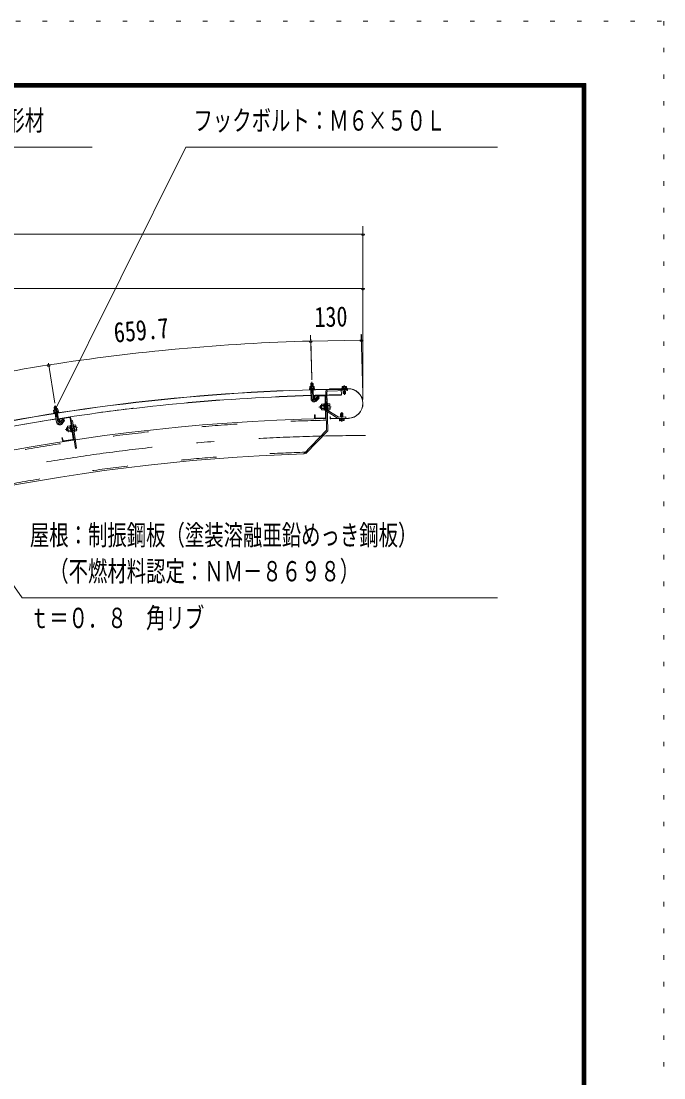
# Model space of a CAD drawing. Units: millimetres, scale not verified. Extents: x -31546 to 31551, y -14700 to 14700.
# Drawn here: x 25778 to 31551, y 5198 to 14700 of the extents above; entities that cross this region are included whole.
import ezdxf
from ezdxf.enums import TextEntityAlignment as Align

# ---------------------------------------------------------------- set-up
doc = ezdxf.new("R2010")
doc.units = ezdxf.units.MM
doc.header["$LTSCALE"] = 80
for name, pattern in [('USER2', [10, 4, -6]), ('USER3', [24, 12, -5, 2, -5]), ('USER4', [3, 0.5, -2.5])]:
    doc.linetypes.add(name, pattern=pattern)
for name, color, linetype, lineweight in [('0-6_2-02BOLD', 7, 'Continuous', 18), ('0-7_2-12HIDDEN', 3, 'USER2', 18), ('0-8_2-22CENTER', 3, 'USER3', 18), ('0-9_2-42THIN', 4, 'Continuous', 18), ('0-A_2-52DIM', 3, 'Continuous', 18), ('0-C_F-F1PAPER', 5, 'Continuous', 18), ('0-D_F-E_J_ADD', 5, 'USER4', 18)]:
    doc.layers.add(name, color=color, linetype=linetype, lineweight=lineweight)
doc.styles.add('ＭＳ ゴシック', font='')
doc.styles.get('ＭＳ ゴシック').set_extended_font_data('MS Gothic')

msp = doc.modelspace()

# ---------------------------------------------------------------- linework, layer by layer
at = {"layer": '0-6_2-02BOLD'}
for p, q in [((28373.08, 11413.33), (28370.08, 11411.49)), ((28370.08, 11411.49), (28370.5, 11395.75)), ((28407.37, 11414.25), (28373.08, 11413.33)), ((28380.17, 11411.76), (28380.59, 11396.03)), ((28400.72, 11414.07), (28399.96, 11442.59)), ((28400.37, 11412.3), (28400.8, 11396.57)), ((28663.81, 11414.78), (28660.78, 11412.96)), ((28660.78, 11412.96), (28661.03, 11400.73)), ((28670.89, 11413.16), (28671.13, 11400.93)), ((28691.09, 11413.56), (28691.34, 11401.33)), ((28412.7, 11391.64), (28368.97, 11390.46)), ((28370.64, 11390.51), (28370.79, 11384.91)), ((28382.7, 11302.87), (28380.54, 11383.42)), ((28402.22, 11358.19), (28381.23, 11357.62)), ((28403.69, 11303.43), (28401.53, 11383.98)), ((28409.75, 11322.53), (28410.22, 11298.74)), ((28412.57, 11396.89), (28412.7, 11391.64)), ((28503.31, 11335.61), (28420.73, 11333.95)), ((28503.42, 11330.01), (28420.84, 11328.36)), ((28431.02, 11284.35), (28455.09, 11309.75)), ((28509.13, 11324.52), (28512.88, 11136.96)), ((28513.89, 11366.62), (28520.81, 11020.89)), ((28525.08, 11366.85), (28532.1, 11016.48)), ((28531.95, 11373.99), (28709.71, 11377.54)), ((28548.37, 11392.87), (28711.79, 11396.14)), ((28548.37, 11392.87), (28548.4, 11391.12)), ((28711.82, 11394.39), (28548.4, 11391.12)), ((28653.43, 11390.58), (28654.08, 11338.08)), ((28659.36, 11400.69), (28703.1, 11401.57)), ((28659.36, 11400.69), (28659.47, 11395.09)), ((28670.99, 11387.97), (28670.88, 11393.57)), ((28671.71, 11351.93), (28671.22, 11376.77)), ((28671.72, 11351.93), (28692.71, 11352.35)), ((28671.72, 11351.93), (28675.29, 11348.5)), ((28689.28, 11348.78), (28675.29, 11348.5)), ((28689.28, 11348.78), (28692.71, 11352.35)), ((28691.99, 11388.39), (28691.87, 11393.99)), ((28692.71, 11352.35), (28692.21, 11377.2)), ((28703.1, 11401.57), (28703.22, 11395.97)), ((26074.17, 11229.73), (26077.08, 11233.73)), ((26074.17, 11229.73), (26094.92, 11232.99)), ((26078.59, 11201.56), (26074.17, 11229.73)), ((26077.08, 11233.73), (26090.92, 11235.9)), ((26090.92, 11235.9), (26094.92, 11232.99)), ((26099.34, 11204.81), (26094.92, 11232.99)), ((28468.39, 11243.89), (28463.24, 11238.54)), ((28463.59, 11221.04), (28463.24, 11238.54)), ((28463.59, 11221.04), (28468.95, 11215.9)), ((28468.39, 11243.89), (28475.38, 11244.03)), ((28475.22, 11252.08), (28477.57, 11256.34)), ((28477.57, 11256.34), (28497.88, 11256.75)), ((28477.84, 11243.21), (28498.15, 11243.62)), ((28478.36, 11216.95), (28498.67, 11217.36)), ((28505.41, 11230.63), (28498.27, 11237.49)), ((28498.41, 11230.49), (28505.54, 11223.63)), ((28504.81, 11260.38), (28510.41, 11260.48)), ((28504.81, 11260.38), (28506, 11200.88)), ((28515.21, 11300.84), (28526.4, 11301.07)), ((28532.8, 11260.94), (28527.21, 11260.82)), ((28532.8, 11260.94), (28533.99, 11201.44)), ((28549.68, 11257.79), (28532.88, 11257.45)), ((28549.95, 11244.66), (28533.14, 11244.32)), ((28550.47, 11218.39), (28533.66, 11218.06)), ((28552.21, 11253.62), (28549.68, 11257.79)), ((26072.02, 11200.53), (26069.28, 11198.31)), ((26069.28, 11198.31), (26071.72, 11182.76)), ((26113.29, 11189.29), (26070.07, 11182.5)), ((26070.07, 11182.5), (26070.88, 11177.32)), ((26114.1, 11184.1), (26070.88, 11177.32)), ((26105.91, 11205.84), (26072.02, 11200.53)), ((26072.53, 11177.58), (26073.4, 11172.04)), ((26113.33, 11178.31), (26073.4, 11172.04)), ((26079.26, 11199.87), (26081.7, 11184.33)), ((26095.76, 11092.22), (26083.26, 11171.82)), ((26108.01, 11149.58), (26087.26, 11146.33)), ((26099.22, 11203.01), (26101.66, 11187.47)), ((26116.5, 11095.47), (26104.01, 11175.08)), ((26112.46, 11183.84), (26113.33, 11178.31)), ((26113.29, 11189.29), (26114.1, 11184.1)), ((26211.15, 11140.18), (26129.47, 11127.93)), ((26211.99, 11134.64), (26130.3, 11122.39)), ((26218.35, 11129.93), (26246.18, 10944.41)), ((26223.9, 11130.77), (26264.8, 10858.01)), ((28418.63, 11158.88), (28419.1, 11135.08)), ((28507.4, 11131.25), (28424.81, 11129.59)), ((28507.51, 11125.65), (28424.92, 11123.99)), ((28505.96, 11203.33), (28498.95, 11203.19)), ((28506, 11200.88), (28511.6, 11201)), ((28619.04, 11130.94), (28525.51, 11190.62)), ((28533.99, 11201.44), (28528.39, 11201.34)), ((28625.06, 11140.38), (28531.54, 11200.06)), ((28555.06, 11145.86), (28553.31, 11145.82)), ((28553.31, 11145.82), (28553.63, 11130.08)), ((28555.06, 11145.86), (28555.38, 11130.11)), ((28717.12, 11129.84), (28558.95, 11126.68)), ((28717.15, 11128.1), (28558.98, 11124.93)), ((28638.86, 11108.69), (28638.62, 11120.92)), ((28650.78, 11173.67), (28647.35, 11170.1)), ((28668.34, 11170.52), (28647.35, 11170.1)), ((28647.35, 11170.1), (28647.96, 11139.66)), ((28648.97, 11108.89), (28648.72, 11121.12)), ((28650.78, 11173.67), (28664.77, 11173.95)), ((28668.34, 11170.52), (28664.77, 11173.95)), ((28668.34, 11170.52), (28668.95, 11140.08)), ((28669.17, 11109.3), (28668.93, 11121.53)), ((28680.69, 11121.76), (28680.58, 11127.36)), ((26120.05, 11115.19), (26123.58, 11091.65)), ((26146.05, 11080.05), (26166.66, 11108.34)), ((26188.31, 11044.73), (26183.89, 11038.77)), ((26186.49, 11021.46), (26183.89, 11038.77)), ((26188.31, 11044.73), (26195.23, 11045.77)), ((26188.31, 11044.73), (26192.46, 11017.04)), ((26194.04, 11053.73), (26195.82, 11058.27)), ((26195.82, 11058.27), (26215.91, 11061.28)), ((26197.77, 11045.28), (26217.86, 11048.3)), ((26222.68, 11063.34), (26215.75, 11062.3)), ((26215.75, 11062.3), (26223.85, 11008.3)), ((26226.73, 11036.34), (26218.77, 11042.23)), ((26219.81, 11035.3), (26227.77, 11029.42)), ((26222.32, 11065.76), (26227.86, 11066.59)), ((26227.42, 11107.22), (26238.5, 11108.89)), ((26238.5, 11108.89), (26275.87, 10859.68)), ((26250.01, 11069.92), (26244.47, 11069.08)), ((26250.01, 11069.92), (26258.83, 11011.07)), ((26267.15, 11068.97), (26250.52, 11066.47)), ((26269.1, 11055.98), (26252.47, 11053.48)), ((26272.99, 11030), (26256.37, 11027.5)), ((26270.19, 11065.15), (26267.15, 11068.97)), ((28641.96, 11106.98), (28638.86, 11108.69)), ((28676.25, 11107.67), (28641.96, 11106.98)), ((26149.89, 10954.03), (26144.35, 10953.21)), ((26144.35, 10953.21), (26147.87, 10929.66)), ((26149.89, 10954.03), (26153.42, 10930.5)), ((26241.47, 10938.04), (26159.78, 10925.79)), ((26242.3, 10932.5), (26160.61, 10920.25)), ((26186.49, 11021.46), (26192.46, 11017.04)), ((26192.46, 11017.04), (26199.38, 11018.08)), ((26201.66, 11019.3), (26221.75, 11022.31)), ((26230.78, 11009.34), (26223.85, 11008.3)), ((26258.83, 11011.07), (26253.29, 11010.24)), ((28316.91, 10808.68), (28520.81, 11020.89)), ((28334.89, 10811.22), (28532.1, 11016.48)), ((26275.87, 10859.68), (26264.8, 10858.01)), ((28326.82, 10818.98), (28334.89, 10811.22))]:
    msp.add_line(p, q, dxfattribs=at)
for points in [[(28378.97, 11442.02), (28382.37, 11445.61), (28396.36, 11445.99), (28399.96, 11442.59)], [(28379.73, 11413.51), (28378.97, 11442.02), (28399.96, 11442.59)], [(28407.37, 11414.25), (28410.47, 11412.57), (28410.9, 11396.84)], [(28663.81, 11414.78), (28698.1, 11415.47), (28701.19, 11413.76), (28701.43, 11401.54)], [(28412.57, 11396.89), (28368.83, 11395.71), (28368.97, 11390.46)], [(28411.04, 11391.6), (28411.19, 11386), (28370.79, 11384.91)], [(28415.35, 11322.65), (28415.83, 11298.85), (28410.22, 11298.74)], [(28415.77, 11298.79), (28439.84, 11324.2), (28455.09, 11309.75)], [(28531.72, 11385.19), (28709.48, 11388.74), (28709.71, 11377.54)], [(28468.39, 11243.89), (28468.95, 11215.9), (28475.94, 11216.04)], [(28475.22, 11252.08), (28476.1, 11207.99), (28478.62, 11203.81), (28498.93, 11204.22)], [(28504.86, 11257.92), (28497.86, 11257.78), (28498.95, 11203.19)], [(28552.21, 11253.62), (28553.09, 11209.53), (28550.74, 11205.26), (28533.93, 11204.93)], [(26105.91, 11205.84), (26109.2, 11204.57), (26111.64, 11189.03)], [(26129.08, 11092.42), (26149.69, 11120.71), (26166.66, 11108.34)], [(28418.63, 11158.88), (28413.03, 11158.77), (28413.5, 11134.97)], [(28628.97, 11139.28), (28693.45, 11140.57), (28693.67, 11129.37)], [(28680.69, 11121.76), (28636.95, 11120.89), (28636.84, 11126.49)], [(28676.25, 11107.67), (28679.27, 11109.5), (28679.03, 11121.73)], [(26125.59, 11116.02), (26129.13, 11092.48), (26123.58, 11091.65)], [(26194.04, 11053.73), (26200.58, 11010.12), (26203.61, 11006.31), (26223.7, 11009.32)], [(26222.32, 11065.76), (26231.14, 11006.92), (26236.68, 11007.75)], [(26270.19, 11065.15), (26276.73, 11021.54), (26274.94, 11017.01), (26258.31, 11014.52)]]:
    msp.add_lwpolyline(points, dxfattribs=at)
for centre, radius, start, end in [((28375.3, 11405.28), 8.11, 52.99149, 91.53772), ((28391.03, 11384.02), 29.79, 71.70639, 111.36684), ((28405.59, 11406.09), 8.11, 91.53772, 130.06915), ((28665.96, 11406.71), 8.11, 52.61456, 91.146), ((28681.55, 11385.35), 29.79, 71.31689, 110.97733), ((28696.26, 11407.32), 8.11, 91.146, 129.69225), ((28871.82, -6526.52), 17918.42, 90.69833, 114.33472), ((28871.82, -6526.52), 17916.67, 90.69833, 114.33472), ((28871.82, -6526.52), 17865.92, 91.57138, 98.8867), ((28871.82, -6526.52), 17865.92, 90.69833, 91.50403), ((28420.95, 11322.76), 11.2, 91.146, 181.146), ((28420.95, 11322.76), 5.6, 91.146, 181.146), ((28503.53, 11324.41), 11.2, 1.146, 91.146), ((28503.53, 11324.41), 5.6, 1.146, 91.146), ((28532.09, 11366.99), 18.2, 91.146, 181.146), ((28532.09, 11366.99), 7, 91.146, 181.146), ((28714.47, 11262.12), 134.05, 271.146, 91.146), ((28714.47, 11262.12), 132.3, 271.146, 91.146), ((28410.69, 11303.61), 28, 181.51164, 316.53772), ((28410.69, 11303.61), 7, 181.48558, 316.53772), ((28485.33, 11249.93), 10.07, 181.146, 221.87283), ((28512.27, 11230.77), 36.61, 160.12059, 202.17142), ((28486.12, 11210.54), 10.07, 140.41917, 181.146), ((28516.04, 11230.84), 36.61, 340.12061, 22.17142), ((28542.19, 11251.07), 10.07, 320.41917, 1.146), ((28542.98, 11211.67), 10.07, 1.146, 41.87283), ((28871.82, -6526.52), 17655.92, 91.146, 114.19534), ((28871.82, -6526.52), 17865.92, 98.95406, 106.26938), ((26075.25, 11192.83), 8.11, 60.37416, 98.92039), ((26093.59, 11173.76), 29.79, 79.08907, 118.74951), ((26105.2, 11197.52), 8.11, 98.92039, 137.45183), ((26131.13, 11116.86), 11.2, 98.52867, 188.52867), ((26131.13, 11116.86), 5.6, 98.52867, 188.52867), ((26212.82, 11129.1), 11.2, 8.52867, 98.52867), ((26212.82, 11129.1), 5.6, 8.52867, 98.52867), ((28424.7, 11135.19), 11.2, 181.146, 271.146), ((28424.7, 11135.19), 5.6, 181.146, 271.146), ((28507.28, 11136.85), 5.6, 271.146, 1.146), ((28507.28, 11136.85), 11.2, 271.146, 1.146), ((28535.31, 11205.96), 18.2, 181.146, 237.45593), ((28535.31, 11205.96), 7, 181.146, 237.45593), ((28558.87, 11130.18), 5.25, 181.146, 271.146), ((28558.87, 11130.18), 3.5, 181.146, 271.146), ((28628.83, 11146.28), 18.2, 237.45593, 271.146), ((28628.83, 11146.28), 7, 237.45593, 271.146), ((26123.42, 11096.54), 28, 188.89432, 323.92039), ((26123.42, 11096.54), 7, 188.86824, 323.92039), ((26204.34, 11052.91), 10.07, 188.52867, 229.25551), ((26233.51, 11037.36), 36.61, 167.50327, 209.55408), ((26260.58, 11061.34), 10.07, 327.80185, 8.52867), ((26237.25, 11037.92), 36.61, 347.50327, 29.55408), ((26266.42, 11022.37), 10.07, 8.52867, 49.25551), ((28643.79, 11115.13), 8.11, 271.146, 309.69225), ((28658.51, 11137.11), 29.79, 251.31689, 290.97733), ((28674.1, 11115.74), 8.11, 232.61456, 271.146), ((26158.95, 10931.33), 11.2, 188.52867, 278.52867), ((26158.95, 10931.33), 5.6, 188.52867, 278.52867), ((26210.18, 11013.94), 10.07, 147.80185, 188.52867), ((26240.64, 10943.58), 5.6, 278.52867, 8.52867), ((26240.64, 10943.58), 11.2, 278.52867, 8.52867), ((28871.82, -6526.52), 17344.08, 91.83345, 112.94801)]:
    msp.add_arc(centre, radius, start, end, dxfattribs=at)
at = {"layer": '0-7_2-12HIDDEN'}
for radius, start, end in [(17867.67, 91.57138, 98.8867), (17867.67, 90.69833, 91.50404), (17867.67, 98.95406, 106.26938), (17641.22, 91.146, 114.19611), (17358.77, 91.78378, 112.98013)]:
    msp.add_arc((28871.82, -6526.52), radius, start, end, dxfattribs=at)
at = {"layer": '0-8_2-22CENTER'}
for p, q in [((28389.11, 11455.43), (28393.2, 11303.14)), ((28680.74, 11425.63), (28682.49, 11338.14)), ((28454.69, 11324.6), (28423.39, 11291.57)), ((26082.51, 11244.33), (26106.13, 11093.83)), ((28563.15, 11231.78), (28452.92, 11229.58)), ((26164.36, 11123.02), (26137.56, 11086.24)), ((28659.31, 11096.83), (28657.57, 11184.31)), ((26174.81, 11028.56), (26283.84, 11044.91))]:
    msp.add_line(p, q, dxfattribs=at)
for centre, radius, start, end in [((28410.69, 11303.61), 17.5, 181.5377, 316.5377), ((26123.42, 11096.54), 17.5, 188.92038, 323.92038), ((28871.82, -6526.52), 17500, 90, 114.75879)]:
    msp.add_arc(centre, radius, start, end, dxfattribs=at)
at = {"layer": '0-9_2-42THIN'}
for p, q in [((28382.53, 11413.59), (28381.69, 11444.89)), ((28397.93, 11413.99), (28397.08, 11445.31)), ((28381.36, 11352.77), (28384.03, 11357.7)), ((28384.03, 11357.7), (28383.34, 11383.49)), ((28673.68, 11393.63), (28673.8, 11388.03)), ((28674.02, 11376.83), (28674.57, 11349.19)), ((28689.08, 11393.93), (28689.19, 11388.34)), ((28689.42, 11377.14), (28689.96, 11349.5)), ((26081.36, 11201.99), (26076.5, 11232.94)), ((26096.57, 11204.38), (26091.71, 11235.32)), ((28475.45, 11240.53), (28464.95, 11240.32)), ((28475.87, 11219.54), (28465.38, 11219.33)), ((26090.03, 11146.76), (26086.03, 11172.25)), ((26088.01, 11141.53), (26090.03, 11146.76)), ((28650.76, 11139.72), (28650.09, 11172.96)), ((28666.15, 11140.03), (28665.49, 11173.27)), ((26195.75, 11042.31), (26185.36, 11040.76)), ((26198.86, 11021.55), (26188.48, 11019.99))]:
    msp.add_line(p, q, dxfattribs=at)
for points in [[(28402.36, 11353.34), (28399.43, 11358.11), (28398.73, 11383.91)], [(26108.76, 11144.79), (26105.25, 11149.15), (26101.24, 11174.64)]]:
    msp.add_lwpolyline(points, dxfattribs=at)
at = {"layer": '0-A_2-52DIM'}
for p, q in [((27256.02, 13565.9), (26090.15, 11216.94)), ((30056.01, 13565.9), (27256.02, 13565.9)), ((28848.52, 11297.12), (28848.52, 12855.45)), ((28848.52, 12785.45), (13903.51, 12785.45)), ((28862.52, 12785.45), (28834.52, 12785.45)), ((13903.51, 12295.45), (28848.52, 12295.45)), ((28862.52, 12295.45), (28834.52, 12295.45)), ((28846.86, 11346.56), (28833.71, 11885.14)), ((28393.23, 11823.53), (28365.23, 11823.53)), ((28388.08, 11499.87), (28378.18, 11876.02)), ((28378.78, 11840.02), (28388.56, 11475.94)), ((28848.76, 11832.65), (28820.76, 11832.65)), ((26039.41, 11608.12), (26011.41, 11608.12)), ((26079.33, 11264.6), (26022.85, 11624.41)), ((26104.15, 11216.94), (26076.15, 11216.94)), ((25786.02, 9512.9), (24819.36, 10904.41)), ((25786.02, 9512.9), (30056.02, 9512.9))]:
    msp.add_line(p, q, dxfattribs=at)
for points in [[(26416.02, 13565.9), (23826.02, 13565.9), (23316.42, 10347.72)], [(28379.23, 11823.53), (28834.76, 11832.65), (28836.21, 11878.94)]]:
    msp.add_lwpolyline(points, dxfattribs=at)
for centre, radius, start, end in [((28848.52, 12785.45), 14, 180, 0), ((28848.52, 12295.45), 14, 180, 0), ((28871.85, -6526.63), 18356.77, 91.53778, 98.92041), ((28379.23, 11823.53), 14, 180, 0), ((28834.76, 11832.65), 14, 180, 0), ((28871.86, -6526.64), 18356.79, 98.92041, 106.30302), ((26025.41, 11608.12), 14, 180, 0), ((26090.15, 11216.94), 14, 180, 0)]:
    msp.add_arc(centre, radius, start, end, dxfattribs=at)
at = {"layer": '0-C_F-F1PAPER'}
for p, q in [((-9328.87, 14140), (30851.13, 14140)), ((-9325.37, 14136.5), (30847.63, 14136.5)), ((-9321.87, 14133), (30844.13, 14133)), ((-9318.37, 14129.5), (30840.63, 14129.5)), ((-9314.87, 14126), (30837.13, 14126)), ((-9311.37, 14122.5), (30833.63, 14122.5)), ((-9307.87, 14119), (30830.13, 14119)), ((-9304.37, 14115.5), (30826.63, 14115.5)), ((-9300.87, 14112), (30823.13, 14112)), ((-9297.37, 14108.5), (30819.63, 14108.5)), ((-9293.87, 14105), (30816.13, 14105)), ((30816.13, -13965), (30816.13, 14105)), ((30830.13, -13979), (30830.13, 14119)), ((30837.13, -13986), (30837.13, 14126)), ((30844.13, -13993), (30844.13, 14133)), ((30851.13, -14000), (30851.13, 14140))]:
    msp.add_line(p, q, dxfattribs=at)
for points in [[(-9325.37, -13996.5), (30847.63, -13996.5), (30847.63, 14136.5)], [(-9318.37, -13989.5), (30840.63, -13989.5), (30840.63, 14129.5)], [(-9311.37, -13982.5), (30833.63, -13982.5), (30833.63, 14122.5)], [(-9304.37, -13975.5), (30826.63, -13975.5), (30826.63, 14115.5)], [(-9300.87, -13972), (30823.13, -13972), (30823.13, 14112)], [(-9297.37, -13968.5), (30819.63, -13968.5), (30819.63, 14108.5)]]:
    msp.add_lwpolyline(points, dxfattribs=at)
at = {"layer": '0-D_F-E_J_ADD'}
msp.add_line((31551.13, 14700), (31551.13, -14700), dxfattribs=at)
msp.add_lwpolyline([(-10028.87, -14700), (-10028.87, 14700), (31551.13, 14700)], dxfattribs=at)

# ---------------------------------------------------------------- texts
at = {"layer": '0-A_2-52DIM', "color": 7, "style": 'ＭＳ ゴシック', "width": 0.7}
for s, p in [('側化粧：アルミニウム形材', (23896.02, 13660.78)), ('フックボルト：Ｍ６×５０Ｌ', (27326.02, 13660.78)), ('屋根：制振鋼板（塗装溶融亜鉛めっき鋼板）', (25856.02, 9932.46)), ('\u3000（不燃材料認定：ＮＭ－８６９８）', (25856.02, 9607.78)), ('ｔ＝０．８\u3000角リブ', (25856.01, 9187.77))]:
    msp.add_text(s, height=182.3, dxfattribs=at).set_placement(p, align=Align.BOTTOM_LEFT)
at = {"layer": '0-A_2-52DIM', "color": 7, "style": 'ＭＳ ゴシック', "width": 0.8}
for s, rotation, p in [('130', 1.146, (28414.65, 11894.26)), ('659.7', 5.229, (26623.51, 11753.81))]:
    msp.add_text(s, height=182.3, rotation=rotation, dxfattribs=at).set_placement(p, align=Align.BOTTOM_LEFT)

doc.saveas('drawing.dxf')
